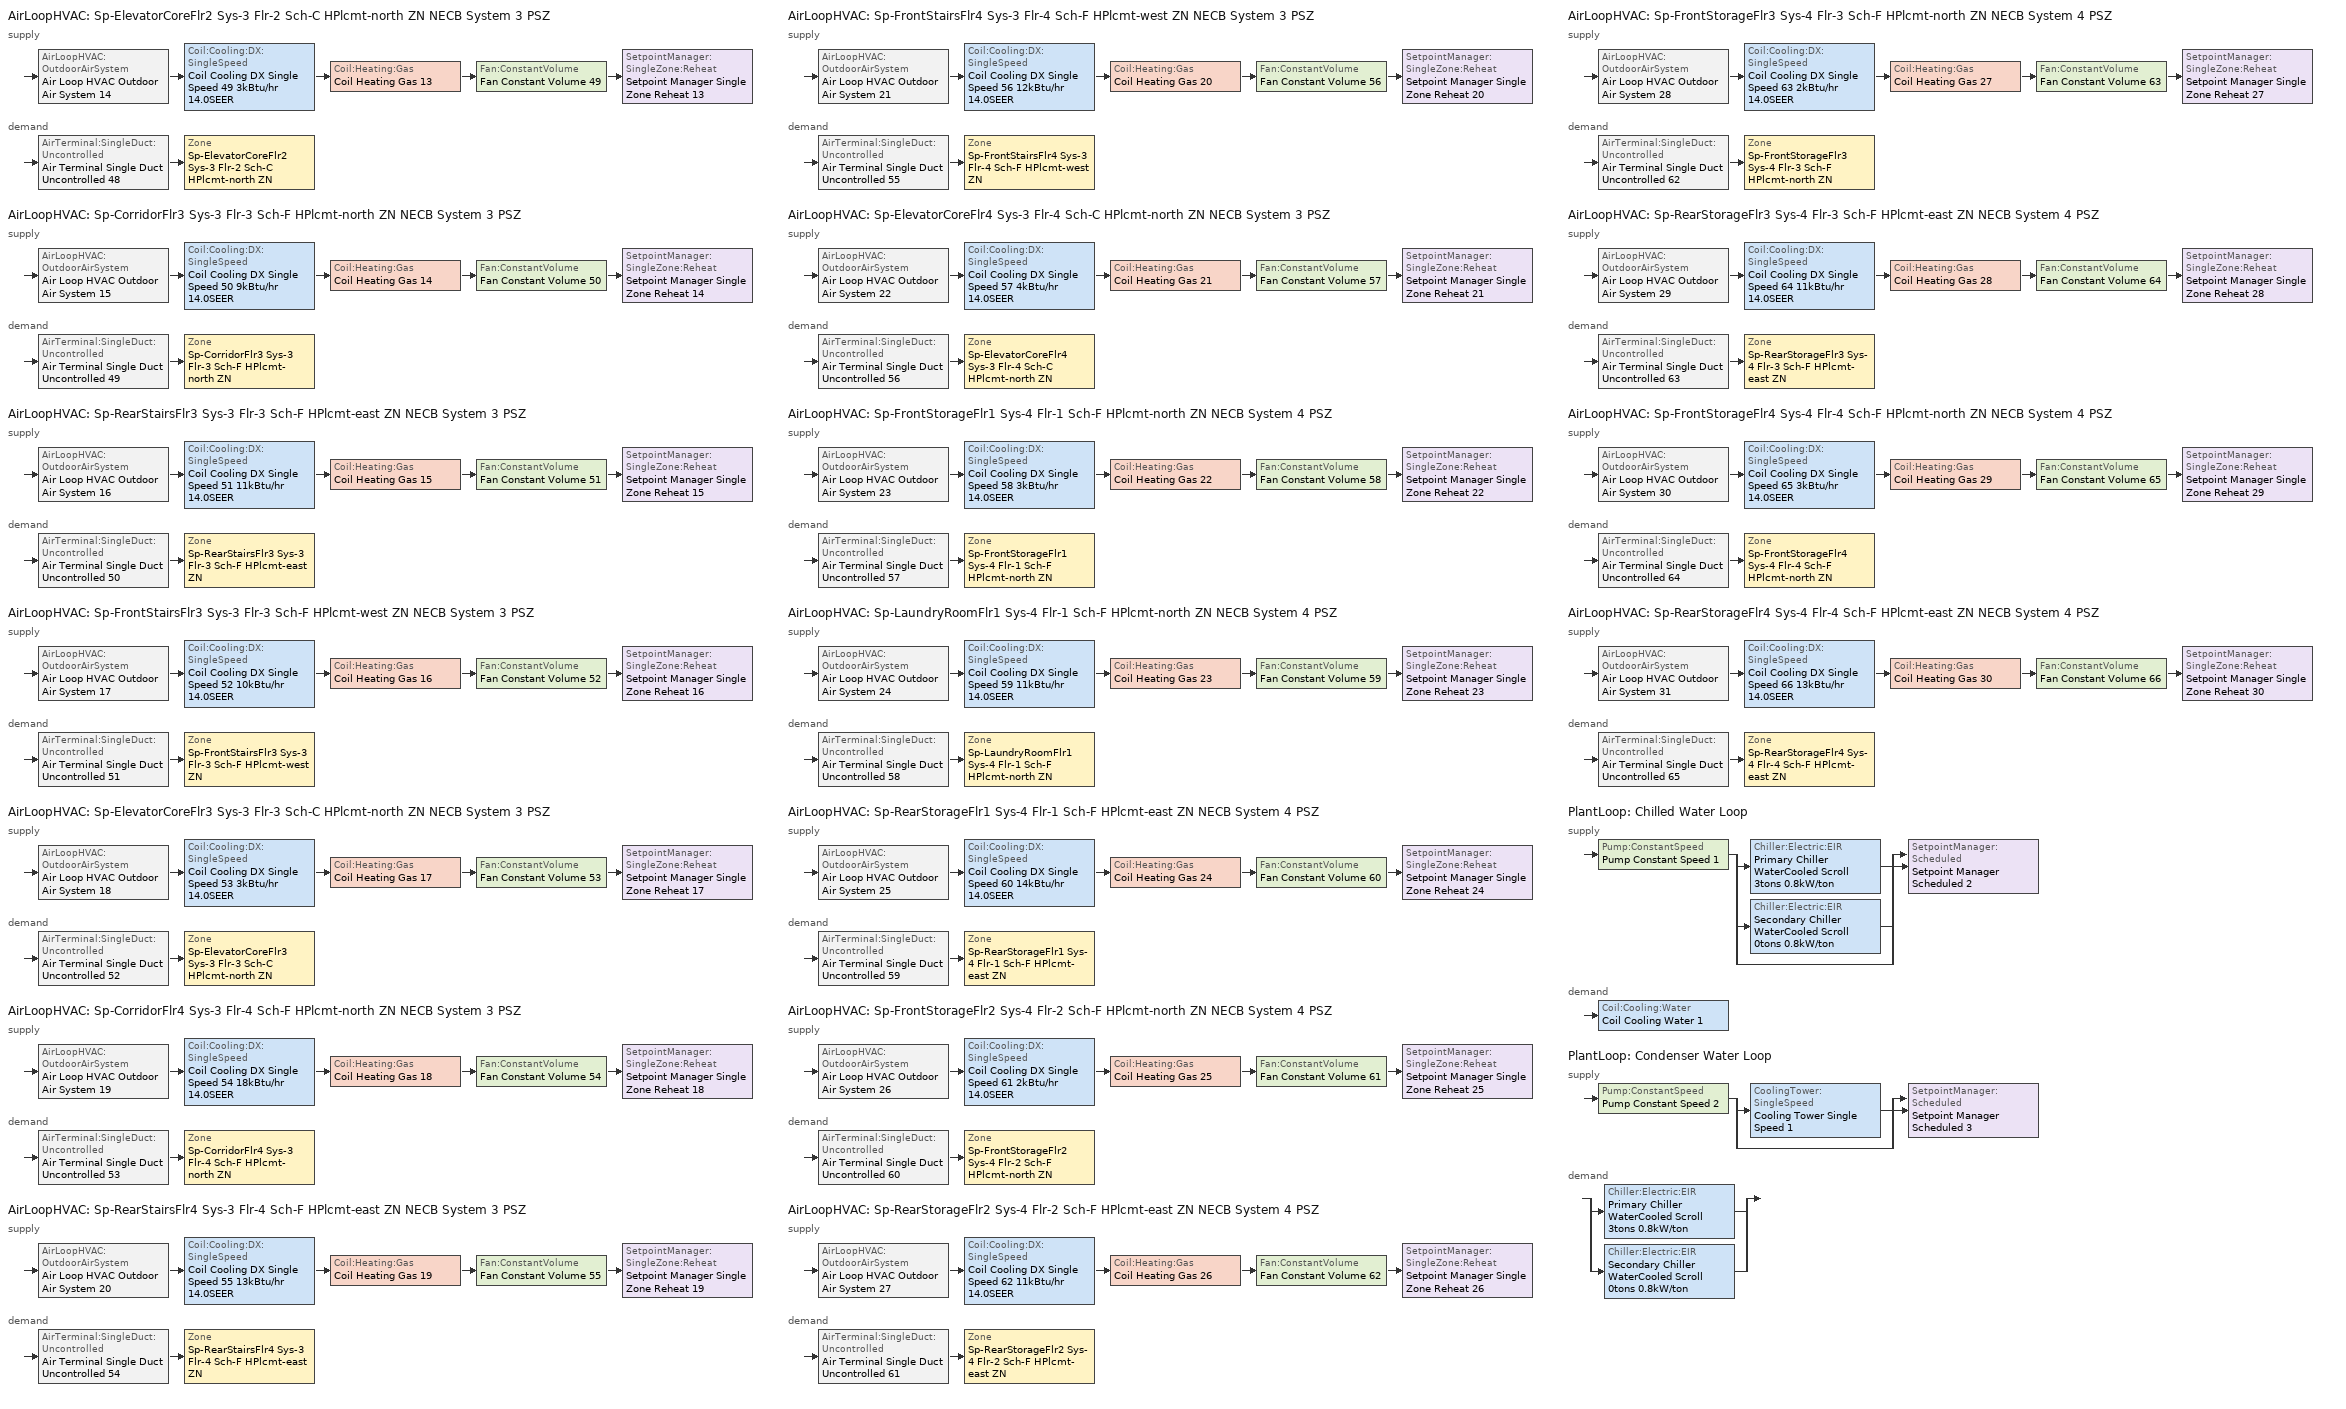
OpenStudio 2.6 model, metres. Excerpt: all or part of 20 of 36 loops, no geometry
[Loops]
AirLoopHVAC 'Sp-ElevatorCoreFlr2 Sys-3 Flr-2 Sch-C HPlcmt-north ZN NECB System 3 PSZ'
 supply: AirLoopHVAC:OutdoorAirSystem 'Air Loop HVAC Outdoor Air System 14' > Coil:Cooling:DX:SingleSpeed 'Coil Cooling DX Single Speed 49 3kBtu/hr 14.0SEER' > Coil:Heating:Gas 'Coil Heating Gas 13' > Fan:ConstantVolume 'Fan Constant Volume 49' > SetpointManager:SingleZone:Reheat 'Setpoint Manager Single Zone Reheat 13'
 demand: AirTerminal:SingleDuct:Uncontrolled 'Air Terminal Single Duct Uncontrolled 48' > Zone 'Sp-ElevatorCoreFlr2 Sys-3 Flr-2 Sch-C HPlcmt-north ZN'
AirLoopHVAC 'Sp-CorridorFlr3 Sys-3 Flr-3 Sch-F HPlcmt-north ZN NECB System 3 PSZ'
 supply: AirLoopHVAC:OutdoorAirSystem 'Air Loop HVAC Outdoor Air System 15' > Coil:Cooling:DX:SingleSpeed 'Coil Cooling DX Single Speed 50 9kBtu/hr 14.0SEER' > Coil:Heating:Gas 'Coil Heating Gas 14' > Fan:ConstantVolume 'Fan Constant Volume 50' > SetpointManager:SingleZone:Reheat 'Setpoint Manager Single Zone Reheat 14'
 demand: AirTerminal:SingleDuct:Uncontrolled 'Air Terminal Single Duct Uncontrolled 49' > Zone 'Sp-CorridorFlr3 Sys-3 Flr-3 Sch-F HPlcmt-north ZN'
AirLoopHVAC 'Sp-RearStairsFlr3 Sys-3 Flr-3 Sch-F HPlcmt-east ZN NECB System 3 PSZ'
 supply: AirLoopHVAC:OutdoorAirSystem 'Air Loop HVAC Outdoor Air System 16' > Coil:Cooling:DX:SingleSpeed 'Coil Cooling DX Single Speed 51 11kBtu/hr 14.0SEER' > Coil:Heating:Gas 'Coil Heating Gas 15' > Fan:ConstantVolume 'Fan Constant Volume 51' > SetpointManager:SingleZone:Reheat 'Setpoint Manager Single Zone Reheat 15'
 demand: AirTerminal:SingleDuct:Uncontrolled 'Air Terminal Single Duct Uncontrolled 50' > Zone 'Sp-RearStairsFlr3 Sys-3 Flr-3 Sch-F HPlcmt-east ZN'
AirLoopHVAC 'Sp-FrontStairsFlr3 Sys-3 Flr-3 Sch-F HPlcmt-west ZN NECB System 3 PSZ'
 supply: AirLoopHVAC:OutdoorAirSystem 'Air Loop HVAC Outdoor Air System 17' > Coil:Cooling:DX:SingleSpeed 'Coil Cooling DX Single Speed 52 10kBtu/hr 14.0SEER' > Coil:Heating:Gas 'Coil Heating Gas 16' > Fan:ConstantVolume 'Fan Constant Volume 52' > SetpointManager:SingleZone:Reheat 'Setpoint Manager Single Zone Reheat 16'
 demand: AirTerminal:SingleDuct:Uncontrolled 'Air Terminal Single Duct Uncontrolled 51' > Zone 'Sp-FrontStairsFlr3 Sys-3 Flr-3 Sch-F HPlcmt-west ZN'
AirLoopHVAC 'Sp-ElevatorCoreFlr3 Sys-3 Flr-3 Sch-C HPlcmt-north ZN NECB System 3 PSZ'
 supply: AirLoopHVAC:OutdoorAirSystem 'Air Loop HVAC Outdoor Air System 18' > Coil:Cooling:DX:SingleSpeed 'Coil Cooling DX Single Speed 53 3kBtu/hr 14.0SEER' > Coil:Heating:Gas 'Coil Heating Gas 17' > Fan:ConstantVolume 'Fan Constant Volume 53' > SetpointManager:SingleZone:Reheat 'Setpoint Manager Single Zone Reheat 17'
 demand: AirTerminal:SingleDuct:Uncontrolled 'Air Terminal Single Duct Uncontrolled 52' > Zone 'Sp-ElevatorCoreFlr3 Sys-3 Flr-3 Sch-C HPlcmt-north ZN'
AirLoopHVAC 'Sp-CorridorFlr4 Sys-3 Flr-4 Sch-F HPlcmt-north ZN NECB System 3 PSZ'
 supply: AirLoopHVAC:OutdoorAirSystem 'Air Loop HVAC Outdoor Air System 19' > Coil:Cooling:DX:SingleSpeed 'Coil Cooling DX Single Speed 54 18kBtu/hr 14.0SEER' > Coil:Heating:Gas 'Coil Heating Gas 18' > Fan:ConstantVolume 'Fan Constant Volume 54' > SetpointManager:SingleZone:Reheat 'Setpoint Manager Single Zone Reheat 18'
 demand: AirTerminal:SingleDuct:Uncontrolled 'Air Terminal Single Duct Uncontrolled 53' > Zone 'Sp-CorridorFlr4 Sys-3 Flr-4 Sch-F HPlcmt-north ZN'
AirLoopHVAC 'Sp-RearStairsFlr4 Sys-3 Flr-4 Sch-F HPlcmt-east ZN NECB System 3 PSZ'
 supply: AirLoopHVAC:OutdoorAirSystem 'Air Loop HVAC Outdoor Air System 20' > Coil:Cooling:DX:SingleSpeed 'Coil Cooling DX Single Speed 55 13kBtu/hr 14.0SEER' > Coil:Heating:Gas 'Coil Heating Gas 19' > Fan:ConstantVolume 'Fan Constant Volume 55' > SetpointManager:SingleZone:Reheat 'Setpoint Manager Single Zone Reheat 19'
 demand: AirTerminal:SingleDuct:Uncontrolled 'Air Terminal Single Duct Uncontrolled 54' > Zone 'Sp-RearStairsFlr4 Sys-3 Flr-4 Sch-F HPlcmt-east ZN'
AirLoopHVAC 'Sp-FrontStairsFlr4 Sys-3 Flr-4 Sch-F HPlcmt-west ZN NECB System 3 PSZ'
 supply: AirLoopHVAC:OutdoorAirSystem 'Air Loop HVAC Outdoor Air System 21' > Coil:Cooling:DX:SingleSpeed 'Coil Cooling DX Single Speed 56 12kBtu/hr 14.0SEER' > Coil:Heating:Gas 'Coil Heating Gas 20' > Fan:ConstantVolume 'Fan Constant Volume 56' > SetpointManager:SingleZone:Reheat 'Setpoint Manager Single Zone Reheat 20'
 demand: AirTerminal:SingleDuct:Uncontrolled 'Air Terminal Single Duct Uncontrolled 55' > Zone 'Sp-FrontStairsFlr4 Sys-3 Flr-4 Sch-F HPlcmt-west ZN'
AirLoopHVAC 'Sp-ElevatorCoreFlr4 Sys-3 Flr-4 Sch-C HPlcmt-north ZN NECB System 3 PSZ'
 supply: AirLoopHVAC:OutdoorAirSystem 'Air Loop HVAC Outdoor Air System 22' > Coil:Cooling:DX:SingleSpeed 'Coil Cooling DX Single Speed 57 4kBtu/hr 14.0SEER' > Coil:Heating:Gas 'Coil Heating Gas 21' > Fan:ConstantVolume 'Fan Constant Volume 57' > SetpointManager:SingleZone:Reheat 'Setpoint Manager Single Zone Reheat 21'
 demand: AirTerminal:SingleDuct:Uncontrolled 'Air Terminal Single Duct Uncontrolled 56' > Zone 'Sp-ElevatorCoreFlr4 Sys-3 Flr-4 Sch-C HPlcmt-north ZN'
AirLoopHVAC 'Sp-FrontStorageFlr1 Sys-4 Flr-1 Sch-F HPlcmt-north ZN NECB System 4 PSZ'
 supply: AirLoopHVAC:OutdoorAirSystem 'Air Loop HVAC Outdoor Air System 23' > Coil:Cooling:DX:SingleSpeed 'Coil Cooling DX Single Speed 58 3kBtu/hr 14.0SEER' > Coil:Heating:Gas 'Coil Heating Gas 22' > Fan:ConstantVolume 'Fan Constant Volume 58' > SetpointManager:SingleZone:Reheat 'Setpoint Manager Single Zone Reheat 22'
 demand: AirTerminal:SingleDuct:Uncontrolled 'Air Terminal Single Duct Uncontrolled 57' > Zone 'Sp-FrontStorageFlr1 Sys-4 Flr-1 Sch-F HPlcmt-north ZN'
AirLoopHVAC 'Sp-LaundryRoomFlr1 Sys-4 Flr-1 Sch-F HPlcmt-north ZN NECB System 4 PSZ'
 supply: AirLoopHVAC:OutdoorAirSystem 'Air Loop HVAC Outdoor Air System 24' > Coil:Cooling:DX:SingleSpeed 'Coil Cooling DX Single Speed 59 11kBtu/hr 14.0SEER' > Coil:Heating:Gas 'Coil Heating Gas 23' > Fan:ConstantVolume 'Fan Constant Volume 59' > SetpointManager:SingleZone:Reheat 'Setpoint Manager Single Zone Reheat 23'
 demand: AirTerminal:SingleDuct:Uncontrolled 'Air Terminal Single Duct Uncontrolled 58' > Zone 'Sp-LaundryRoomFlr1 Sys-4 Flr-1 Sch-F HPlcmt-north ZN'
AirLoopHVAC 'Sp-RearStorageFlr1 Sys-4 Flr-1 Sch-F HPlcmt-east ZN NECB System 4 PSZ'
 supply: AirLoopHVAC:OutdoorAirSystem 'Air Loop HVAC Outdoor Air System 25' > Coil:Cooling:DX:SingleSpeed 'Coil Cooling DX Single Speed 60 14kBtu/hr 14.0SEER' > Coil:Heating:Gas 'Coil Heating Gas 24' > Fan:ConstantVolume 'Fan Constant Volume 60' > SetpointManager:SingleZone:Reheat 'Setpoint Manager Single Zone Reheat 24'
 demand: AirTerminal:SingleDuct:Uncontrolled 'Air Terminal Single Duct Uncontrolled 59' > Zone 'Sp-RearStorageFlr1 Sys-4 Flr-1 Sch-F HPlcmt-east ZN'
AirLoopHVAC 'Sp-FrontStorageFlr2 Sys-4 Flr-2 Sch-F HPlcmt-north ZN NECB System 4 PSZ'
 supply: AirLoopHVAC:OutdoorAirSystem 'Air Loop HVAC Outdoor Air System 26' > Coil:Cooling:DX:SingleSpeed 'Coil Cooling DX Single Speed 61 2kBtu/hr 14.0SEER' > Coil:Heating:Gas 'Coil Heating Gas 25' > Fan:ConstantVolume 'Fan Constant Volume 61' > SetpointManager:SingleZone:Reheat 'Setpoint Manager Single Zone Reheat 25'
 demand: AirTerminal:SingleDuct:Uncontrolled 'Air Terminal Single Duct Uncontrolled 60' > Zone 'Sp-FrontStorageFlr2 Sys-4 Flr-2 Sch-F HPlcmt-north ZN'
AirLoopHVAC 'Sp-RearStorageFlr2 Sys-4 Flr-2 Sch-F HPlcmt-east ZN NECB System 4 PSZ'
 supply: AirLoopHVAC:OutdoorAirSystem 'Air Loop HVAC Outdoor Air System 27' > Coil:Cooling:DX:SingleSpeed 'Coil Cooling DX Single Speed 62 11kBtu/hr 14.0SEER' > Coil:Heating:Gas 'Coil Heating Gas 26' > Fan:ConstantVolume 'Fan Constant Volume 62' > SetpointManager:SingleZone:Reheat 'Setpoint Manager Single Zone Reheat 26'
 demand: AirTerminal:SingleDuct:Uncontrolled 'Air Terminal Single Duct Uncontrolled 61' > Zone 'Sp-RearStorageFlr2 Sys-4 Flr-2 Sch-F HPlcmt-east ZN'
AirLoopHVAC 'Sp-FrontStorageFlr3 Sys-4 Flr-3 Sch-F HPlcmt-north ZN NECB System 4 PSZ'
 supply: AirLoopHVAC:OutdoorAirSystem 'Air Loop HVAC Outdoor Air System 28' > Coil:Cooling:DX:SingleSpeed 'Coil Cooling DX Single Speed 63 2kBtu/hr 14.0SEER' > Coil:Heating:Gas 'Coil Heating Gas 27' > Fan:ConstantVolume 'Fan Constant Volume 63' > SetpointManager:SingleZone:Reheat 'Setpoint Manager Single Zone Reheat 27'
 demand: AirTerminal:SingleDuct:Uncontrolled 'Air Terminal Single Duct Uncontrolled 62' > Zone 'Sp-FrontStorageFlr3 Sys-4 Flr-3 Sch-F HPlcmt-north ZN'
AirLoopHVAC 'Sp-RearStorageFlr3 Sys-4 Flr-3 Sch-F HPlcmt-east ZN NECB System 4 PSZ'
 supply: AirLoopHVAC:OutdoorAirSystem 'Air Loop HVAC Outdoor Air System 29' > Coil:Cooling:DX:SingleSpeed 'Coil Cooling DX Single Speed 64 11kBtu/hr 14.0SEER' > Coil:Heating:Gas 'Coil Heating Gas 28' > Fan:ConstantVolume 'Fan Constant Volume 64' > SetpointManager:SingleZone:Reheat 'Setpoint Manager Single Zone Reheat 28'
 demand: AirTerminal:SingleDuct:Uncontrolled 'Air Terminal Single Duct Uncontrolled 63' > Zone 'Sp-RearStorageFlr3 Sys-4 Flr-3 Sch-F HPlcmt-east ZN'
AirLoopHVAC 'Sp-FrontStorageFlr4 Sys-4 Flr-4 Sch-F HPlcmt-north ZN NECB System 4 PSZ'
 supply: AirLoopHVAC:OutdoorAirSystem 'Air Loop HVAC Outdoor Air System 30' > Coil:Cooling:DX:SingleSpeed 'Coil Cooling DX Single Speed 65 3kBtu/hr 14.0SEER' > Coil:Heating:Gas 'Coil Heating Gas 29' > Fan:ConstantVolume 'Fan Constant Volume 65' > SetpointManager:SingleZone:Reheat 'Setpoint Manager Single Zone Reheat 29'
 demand: AirTerminal:SingleDuct:Uncontrolled 'Air Terminal Single Duct Uncontrolled 64' > Zone 'Sp-FrontStorageFlr4 Sys-4 Flr-4 Sch-F HPlcmt-north ZN'
AirLoopHVAC 'Sp-RearStorageFlr4 Sys-4 Flr-4 Sch-F HPlcmt-east ZN NECB System 4 PSZ'
 supply: AirLoopHVAC:OutdoorAirSystem 'Air Loop HVAC Outdoor Air System 31' > Coil:Cooling:DX:SingleSpeed 'Coil Cooling DX Single Speed 66 13kBtu/hr 14.0SEER' > Coil:Heating:Gas 'Coil Heating Gas 30' > Fan:ConstantVolume 'Fan Constant Volume 66' > SetpointManager:SingleZone:Reheat 'Setpoint Manager Single Zone Reheat 30'
 demand: AirTerminal:SingleDuct:Uncontrolled 'Air Terminal Single Duct Uncontrolled 65' > Zone 'Sp-RearStorageFlr4 Sys-4 Flr-4 Sch-F HPlcmt-east ZN'
PlantLoop 'Chilled Water Loop'
 supply: Pump:ConstantSpeed 'Pump Constant Speed 1' > split
  | Chiller:Electric:EIR 'Primary Chiller WaterCooled Scroll 3tons 0.8kW/ton'
  | Chiller:Electric:EIR 'Secondary Chiller WaterCooled Scroll 0tons 0.8kW/ton'
  | bypass
  join > SetpointManager:Scheduled 'Setpoint Manager Scheduled 2'
 demand: Coil:Cooling:Water 'Coil Cooling Water 1'
PlantLoop 'Condenser Water Loop'
 supply: Pump:ConstantSpeed 'Pump Constant Speed 2' > split
  | CoolingTower:SingleSpeed 'Cooling Tower Single Speed 1'
  | bypass
  join > SetpointManager:Scheduled 'Setpoint Manager Scheduled 3'
 demand: split
  | Chiller:Electric:EIR 'Primary Chiller WaterCooled Scroll 3tons 0.8kW/ton'
  | Chiller:Electric:EIR 'Secondary Chiller WaterCooled Scroll 0tons 0.8kW/ton'
[Sizing:Zone] Zone Cooling Design Supply Air Temperature Input Method=SupplyAirTemperature; Zone Cooling Design Supply Air Temperature {C}=13; Zone Cooling Design Supply Air Temperature Difference {deltaC}=11.11; Zone Heating Design Supply Air Temperature Input Method=SupplyAirTemperature; Zone Heating Design Supply Air Temperature {C}=43; Zone Heating Design Supply Air Temperature Difference {deltaC}=11.11; Zone Cooling Design Supply Air Humidity Ratio {kg-H2O/kg-air}=0.0085; Zone Heating Design Supply Air Humidity Ratio {kg-H2O/kg-air}=0.008; Zone Heating Sizing Factor=1.3; Zone Cooling Sizing Factor=1.1; Cooling Design Air Flow Method=DesignDay; Heating Design Air Flow Method=DesignDay; Account for Dedicated Outdoor Air System=No; Dedicated Outdoor Air System Control Strategy=NeutralSupplyAir; Dedicated Outdoor Air Low Setpoint Temperature for Design {C}=autosize; Dedicated Outdoor Air High Setpoint Temperature for Design {C}=autosize
Sp-ElevatorCoreFlr2 Sys-3 Flr-2 Sch-C HPlcmt-north ZN; Sp-CorridorFlr3 Sys-3 Flr-3 Sch-F HPlcmt-north ZN; Sp-RearStairsFlr3 Sys-3 Flr-3 Sch-F HPlcmt-east ZN; Sp-FrontStairsFlr3 Sys-3 Flr-3 Sch-F HPlcmt-west ZN; Sp-ElevatorCoreFlr3 Sys-3 Flr-3 Sch-C HPlcmt-north ZN; Sp-CorridorFlr4 Sys-3 Flr-4 Sch-F HPlcmt-north ZN; Sp-RearStairsFlr4 Sys-3 Flr-4 Sch-F HPlcmt-east ZN; Sp-FrontStairsFlr4 Sys-3 Flr-4 Sch-F HPlcmt-west ZN; Sp-ElevatorCoreFlr4 Sys-3 Flr-4 Sch-C HPlcmt-north ZN; Sp-FrontStorageFlr1 Sys-4 Flr-1 Sch-F HPlcmt-north ZN; Sp-LaundryRoomFlr1 Sys-4 Flr-1 Sch-F HPlcmt-north ZN; Sp-RearStorageFlr1 Sys-4 Flr-1 Sch-F HPlcmt-east ZN; Sp-FrontStorageFlr2 Sys-4 Flr-2 Sch-F HPlcmt-north ZN; Sp-RearStorageFlr2 Sys-4 Flr-2 Sch-F HPlcmt-east ZN; Sp-FrontStorageFlr3 Sys-4 Flr-3 Sch-F HPlcmt-north ZN; Sp-RearStorageFlr3 Sys-4 Flr-3 Sch-F HPlcmt-east ZN; Sp-FrontStorageFlr4 Sys-4 Flr-4 Sch-F HPlcmt-north ZN; Sp-RearStorageFlr4 Sys-4 Flr-4 Sch-F HPlcmt-east ZN
[Zone equipment]
Sp-ElevatorCoreFlr2 Sys-3 Flr-2 Sch-C HPlcmt-north ZN: Air Terminal Single Duct Uncontrolled 48, Zone HVAC Baseboard Convective Water 48
Sp-CorridorFlr3 Sys-3 Flr-3 Sch-F HPlcmt-north ZN: Air Terminal Single Duct Uncontrolled 49, Zone HVAC Baseboard Convective Water 49
Sp-RearStairsFlr3 Sys-3 Flr-3 Sch-F HPlcmt-east ZN: Air Terminal Single Duct Uncontrolled 50, Zone HVAC Baseboard Convective Water 50
Sp-FrontStairsFlr3 Sys-3 Flr-3 Sch-F HPlcmt-west ZN: Air Terminal Single Duct Uncontrolled 51, Zone HVAC Baseboard Convective Water 51
Sp-ElevatorCoreFlr3 Sys-3 Flr-3 Sch-C HPlcmt-north ZN: Air Terminal Single Duct Uncontrolled 52, Zone HVAC Baseboard Convective Water 52
Sp-CorridorFlr4 Sys-3 Flr-4 Sch-F HPlcmt-north ZN: Air Terminal Single Duct Uncontrolled 53, Zone HVAC Baseboard Convective Water 53
Sp-RearStairsFlr4 Sys-3 Flr-4 Sch-F HPlcmt-east ZN: Air Terminal Single Duct Uncontrolled 54, Zone HVAC Baseboard Convective Water 54
Sp-FrontStairsFlr4 Sys-3 Flr-4 Sch-F HPlcmt-west ZN: Air Terminal Single Duct Uncontrolled 55, Zone HVAC Baseboard Convective Water 55
Sp-ElevatorCoreFlr4 Sys-3 Flr-4 Sch-C HPlcmt-north ZN: Air Terminal Single Duct Uncontrolled 56, Zone HVAC Baseboard Convective Water 56
Sp-FrontStorageFlr1 Sys-4 Flr-1 Sch-F HPlcmt-north ZN: Air Terminal Single Duct Uncontrolled 57, Zone HVAC Baseboard Convective Water 57
Sp-LaundryRoomFlr1 Sys-4 Flr-1 Sch-F HPlcmt-north ZN: Air Terminal Single Duct Uncontrolled 58, Zone HVAC Baseboard Convective Water 58
Sp-RearStorageFlr1 Sys-4 Flr-1 Sch-F HPlcmt-east ZN: Air Terminal Single Duct Uncontrolled 59, Zone HVAC Baseboard Convective Water 59
Sp-FrontStorageFlr2 Sys-4 Flr-2 Sch-F HPlcmt-north ZN: Air Terminal Single Duct Uncontrolled 60, Zone HVAC Baseboard Convective Water 60
Sp-RearStorageFlr2 Sys-4 Flr-2 Sch-F HPlcmt-east ZN: Air Terminal Single Duct Uncontrolled 61, Zone HVAC Baseboard Convective Water 61
Sp-FrontStorageFlr3 Sys-4 Flr-3 Sch-F HPlcmt-north ZN: Air Terminal Single Duct Uncontrolled 62, Zone HVAC Baseboard Convective Water 62
Sp-RearStorageFlr3 Sys-4 Flr-3 Sch-F HPlcmt-east ZN: Air Terminal Single Duct Uncontrolled 63, Zone HVAC Baseboard Convective Water 63
Sp-FrontStorageFlr4 Sys-4 Flr-4 Sch-F HPlcmt-north ZN: Air Terminal Single Duct Uncontrolled 64, Zone HVAC Baseboard Convective Water 64
Sp-RearStorageFlr4 Sys-4 Flr-4 Sch-F HPlcmt-east ZN: Air Terminal Single Duct Uncontrolled 65, Zone HVAC Baseboard Convective Water 65
[PlantLoop] Glycol Concentration=0; Plant Loop Volume {m3}=Autocalculate; Load Distribution Scheme=Optimal
Chilled Water Loop; Condenser Water Loop
[Sizing:Plant] Loop Design Temperature Difference {deltaC}=6; Sizing Option=NonCoincident; Zone Timesteps in Averaging Window=1; Coincident Sizing Factor Mode=None
Name | Loop Type | Design Loop Exit Temperature {C}
Chilled Water Loop | Cooling | 7
Condenser Water Loop | Condenser | 29
[AirLoopHVAC] Availability Schedule=Always On Discrete; Design Supply Air Flow Rate {m3/s}=AutoSize
Sp-ElevatorCoreFlr2 Sys-3 Flr-2 Sch-C HPlcmt-north ZN NECB System 3 PSZ; Sp-CorridorFlr3 Sys-3 Flr-3 Sch-F HPlcmt-north ZN NECB System 3 PSZ; Sp-RearStairsFlr3 Sys-3 Flr-3 Sch-F HPlcmt-east ZN NECB System 3 PSZ; Sp-FrontStairsFlr3 Sys-3 Flr-3 Sch-F HPlcmt-west ZN NECB System 3 PSZ; Sp-ElevatorCoreFlr3 Sys-3 Flr-3 Sch-C HPlcmt-north ZN NECB System 3 PSZ; Sp-CorridorFlr4 Sys-3 Flr-4 Sch-F HPlcmt-north ZN NECB System 3 PSZ; Sp-RearStairsFlr4 Sys-3 Flr-4 Sch-F HPlcmt-east ZN NECB System 3 PSZ; Sp-FrontStairsFlr4 Sys-3 Flr-4 Sch-F HPlcmt-west ZN NECB System 3 PSZ; Sp-ElevatorCoreFlr4 Sys-3 Flr-4 Sch-C HPlcmt-north ZN NECB System 3 PSZ; Sp-FrontStorageFlr1 Sys-4 Flr-1 Sch-F HPlcmt-north ZN NECB System 4 PSZ; Sp-LaundryRoomFlr1 Sys-4 Flr-1 Sch-F HPlcmt-north ZN NECB System 4 PSZ; Sp-RearStorageFlr1 Sys-4 Flr-1 Sch-F HPlcmt-east ZN NECB System 4 PSZ; Sp-FrontStorageFlr2 Sys-4 Flr-2 Sch-F HPlcmt-north ZN NECB System 4 PSZ; Sp-RearStorageFlr2 Sys-4 Flr-2 Sch-F HPlcmt-east ZN NECB System 4 PSZ; Sp-FrontStorageFlr3 Sys-4 Flr-3 Sch-F HPlcmt-north ZN NECB System 4 PSZ; Sp-RearStorageFlr3 Sys-4 Flr-3 Sch-F HPlcmt-east ZN NECB System 4 PSZ; Sp-FrontStorageFlr4 Sys-4 Flr-4 Sch-F HPlcmt-north ZN NECB System 4 PSZ; Sp-RearStorageFlr4 Sys-4 Flr-4 Sch-F HPlcmt-east ZN NECB System 4 PSZ
[Sizing:System] Type of Load to Size On=Sensible; Design Outdoor Air Flow Rate {m3/s}=Autosize; Minimum System Air Flow Ratio=1; Preheat Design Temperature {C}=7; Preheat Design Humidity Ratio {kg-H2O/kg-Air}=0.008; Precool Design Temperature {C}=13; Precool Design Humidity Ratio {kg-H2O/kg-Air}=0.008; Central Cooling Design Supply Air Temperature {C}=13; Central Heating Design Supply Air Temperature {C}=43; Sizing Option=NonCoincident; 100% Outdoor Air in Cooling=No; 100% Outdoor Air in Heating=No; Central Cooling Design Supply Air Humidity Ratio {kg-H2O/kg-Air}=0.0085; Central Heating Design Supply Air Humidity Ratio {kg-H2O/kg-Air}=0.008; Cooling Design Air Flow Method=DesignDay; Cooling Design Air Flow Rate {m3/s}=0; Heating Design Air Flow Method=DesignDay; Heating Design Air Flow Rate {m3/s}=0; System Outdoor Air Method=ZoneSum; Zone Maximum Outdoor Air Fraction=1; Cooling Supply Air Flow Rate Per Floor Area {m3/s-m2}=0.00996765; Cooling Fraction of Autosized Cooling Supply Air Flow Rate=1; Cooling Supply Air Flow Rate Per Unit Cooling Capacity {m3/s-W}=3.94755e-05; Heating Supply Air Flow Rate Per Floor Area {m3/s-m2}=0.00996765; Heating Fraction of Autosized Heating Supply Air Flow Rate=1; Heating Fraction of Autosized Cooling Supply Air Flow Rate=1; Heating Supply Air Flow Rate Per Unit Heating Capacity {m3/s-W}=3.15882e-05; Cooling Design Capacity Method=CoolingDesignCapacity; Cooling Design Capacity {W}=autosize; Cooling Design Capacity Per Floor Area {W/m2}=234.7; Fraction of Autosized Cooling Design Capacity=1; Heating Design Capacity Method=HeatingDesignCapacity; Heating Design Capacity {W}=autosize; Heating Design Capacity Per Floor Area {W/m2}=157; Fraction of Autosized Heating Design Capacity=1; Central Cooling Capacity Control Method=OnOff
Sp-ElevatorCoreFlr2 Sys-3 Flr-2 Sch-C HPlcmt-north ZN NECB System 3 PSZ; Sp-CorridorFlr3 Sys-3 Flr-3 Sch-F HPlcmt-north ZN NECB System 3 PSZ; Sp-RearStairsFlr3 Sys-3 Flr-3 Sch-F HPlcmt-east ZN NECB System 3 PSZ; Sp-FrontStairsFlr3 Sys-3 Flr-3 Sch-F HPlcmt-west ZN NECB System 3 PSZ; Sp-ElevatorCoreFlr3 Sys-3 Flr-3 Sch-C HPlcmt-north ZN NECB System 3 PSZ; Sp-CorridorFlr4 Sys-3 Flr-4 Sch-F HPlcmt-north ZN NECB System 3 PSZ; Sp-RearStairsFlr4 Sys-3 Flr-4 Sch-F HPlcmt-east ZN NECB System 3 PSZ; Sp-FrontStairsFlr4 Sys-3 Flr-4 Sch-F HPlcmt-west ZN NECB System 3 PSZ; Sp-ElevatorCoreFlr4 Sys-3 Flr-4 Sch-C HPlcmt-north ZN NECB System 3 PSZ; Sp-FrontStorageFlr1 Sys-4 Flr-1 Sch-F HPlcmt-north ZN NECB System 4 PSZ; Sp-LaundryRoomFlr1 Sys-4 Flr-1 Sch-F HPlcmt-north ZN NECB System 4 PSZ; Sp-RearStorageFlr1 Sys-4 Flr-1 Sch-F HPlcmt-east ZN NECB System 4 PSZ; Sp-FrontStorageFlr2 Sys-4 Flr-2 Sch-F HPlcmt-north ZN NECB System 4 PSZ; Sp-RearStorageFlr2 Sys-4 Flr-2 Sch-F HPlcmt-east ZN NECB System 4 PSZ; Sp-FrontStorageFlr3 Sys-4 Flr-3 Sch-F HPlcmt-north ZN NECB System 4 PSZ; Sp-RearStorageFlr3 Sys-4 Flr-3 Sch-F HPlcmt-east ZN NECB System 4 PSZ; Sp-FrontStorageFlr4 Sys-4 Flr-4 Sch-F HPlcmt-north ZN NECB System 4 PSZ; Sp-RearStorageFlr4 Sys-4 Flr-4 Sch-F HPlcmt-east ZN NECB System 4 PSZ
[Fan:ConstantVolume] Availability Schedule=Always On Discrete; Fan Efficiency=0.39975; Pressure Rise {Pa}=640; Maximum Flow Rate {m3/s}=AutoSize; Motor Efficiency=0.615
Fan Constant Volume 49; Fan Constant Volume 50; Fan Constant Volume 51; Fan Constant Volume 52; Fan Constant Volume 53; Fan Constant Volume 54; Fan Constant Volume 55; Fan Constant Volume 56; Fan Constant Volume 57; Fan Constant Volume 58; Fan Constant Volume 59; Fan Constant Volume 60; Fan Constant Volume 61; Fan Constant Volume 62; Fan Constant Volume 63; Fan Constant Volume 64; Fan Constant Volume 65; Fan Constant Volume 66
[Coil:Cooling:DX:SingleSpeed] Availability Schedule=Always On Discrete; Rated Total Cooling Capacity {W}=autosize; Rated Sensible Heat Ratio=autosize; Rated COP {W/W}=3.8248; Rated Air Flow Rate {m3/s}=autosize; Rated Evaporator Fan Power Per Volume Flow Rate {W/(m3/s)}=773.3; Total Cooling Capacity Function of Temperature Curve=DXCOOL-NECB2011-REF-CAPFT; Total Cooling Capacity Function of Flow Fraction Curve=DXCOOL-NECB2011-REF-CAPFFLOW; Energy Input Ratio Function of Temperature Curve=DXCOOL-NECB2011-REF-COOLEIRFT; Energy Input Ratio Function of Flow Fraction Curve=DXCOOL-NECB2011-REF-COOLEIRFFLOW; Part Load Fraction Correlation Curve=DXCOOL-NECB2011-REF-COOLPLFFPLR; Condenser Type=AirCooled; Evaporative Condenser Effectiveness=0; Evaporative Condenser Air Flow Rate {m3/s}=Autosize; Evaporative Condenser Pump Rated Power Consumption {W}=Autosize; Crankcase Heater Capacity {W}=0; Maximum Outdoor Dry-Bulb Temperature for Crankcase Heater Operation {C}=0; Basin Heater Capacity {W/K}=0; Basin Heater Setpoint Temperature {C}=10
Coil Cooling DX Single Speed 49 3kBtu/hr 14.0SEER; Coil Cooling DX Single Speed 50 9kBtu/hr 14.0SEER; Coil Cooling DX Single Speed 51 11kBtu/hr 14.0SEER; Coil Cooling DX Single Speed 52 10kBtu/hr 14.0SEER; Coil Cooling DX Single Speed 53 3kBtu/hr 14.0SEER; Coil Cooling DX Single Speed 54 18kBtu/hr 14.0SEER; Coil Cooling DX Single Speed 55 13kBtu/hr 14.0SEER; Coil Cooling DX Single Speed 56 12kBtu/hr 14.0SEER; Coil Cooling DX Single Speed 57 4kBtu/hr 14.0SEER; Coil Cooling DX Single Speed 58 3kBtu/hr 14.0SEER; Coil Cooling DX Single Speed 59 11kBtu/hr 14.0SEER; Coil Cooling DX Single Speed 60 14kBtu/hr 14.0SEER; Coil Cooling DX Single Speed 61 2kBtu/hr 14.0SEER; Coil Cooling DX Single Speed 62 11kBtu/hr 14.0SEER; Coil Cooling DX Single Speed 63 2kBtu/hr 14.0SEER; Coil Cooling DX Single Speed 64 11kBtu/hr 14.0SEER; Coil Cooling DX Single Speed 65 3kBtu/hr 14.0SEER; Coil Cooling DX Single Speed 66 13kBtu/hr 14.0SEER
[Controller:OutdoorAir] Minimum Outdoor Air Flow Rate {m3/s}=autosize; Maximum Outdoor Air Flow Rate {m3/s}=Autosize; Economizer Control Type=NoEconomizer; Economizer Control Action Type=ModulateFlow; Economizer Maximum Limit Dry-Bulb Temperature {C}=28; Economizer Maximum Limit Enthalpy {J/kg}=64000; Economizer Minimum Limit Dry-Bulb Temperature {C}=-100; Lockout Type=NoLockout; Minimum Limit Type=FixedMinimum; Minimum Outdoor Air Schedule=Always On Discrete; High Humidity Control=No; Heat Recovery Bypass Control Type=BypassWhenOAFlowGreaterThanMinimum
Name | Controller Mechanical Ventilation
Controller Outdoor Air 14 | Controller Mechanical Ventilation 14
Controller Outdoor Air 15 | Controller Mechanical Ventilation 15
Controller Outdoor Air 16 | Controller Mechanical Ventilation 16
Controller Outdoor Air 17 | Controller Mechanical Ventilation 17
Controller Outdoor Air 18 | Controller Mechanical Ventilation 18
Controller Outdoor Air 19 | Controller Mechanical Ventilation 19
Controller Outdoor Air 20 | Controller Mechanical Ventilation 20
Controller Outdoor Air 21 | Controller Mechanical Ventilation 21
Controller Outdoor Air 22 | Controller Mechanical Ventilation 22
Controller Outdoor Air 23 | Controller Mechanical Ventilation 23
Controller Outdoor Air 24 | Controller Mechanical Ventilation 24
Controller Outdoor Air 25 | Controller Mechanical Ventilation 25
Controller Outdoor Air 26 | Controller Mechanical Ventilation 26
Controller Outdoor Air 27 | Controller Mechanical Ventilation 27
Controller Outdoor Air 28 | Controller Mechanical Ventilation 28
Controller Outdoor Air 29 | Controller Mechanical Ventilation 29
Controller Outdoor Air 30 | Controller Mechanical Ventilation 30
Controller Outdoor Air 31 | Controller Mechanical Ventilation 31
[Controller:MechanicalVentilation] Availability Schedule=Always On Discrete; System Outdoor Air Method=ZoneSum
Controller Mechanical Ventilation 14; Controller Mechanical Ventilation 15; Controller Mechanical Ventilation 16; Controller Mechanical Ventilation 17; Controller Mechanical Ventilation 18; Controller Mechanical Ventilation 19; Controller Mechanical Ventilation 20; Controller Mechanical Ventilation 21; Controller Mechanical Ventilation 22; Controller Mechanical Ventilation 23; Controller Mechanical Ventilation 24; Controller Mechanical Ventilation 25; Controller Mechanical Ventilation 26; Controller Mechanical Ventilation 27; Controller Mechanical Ventilation 28; Controller Mechanical Ventilation 29; Controller Mechanical Ventilation 30; Controller Mechanical Ventilation 31
[AirLoopHVAC:OutdoorAirSystem]
Name | Controller
Air Loop HVAC Outdoor Air System 14 | Controller Outdoor Air 14
Air Loop HVAC Outdoor Air System 15 | Controller Outdoor Air 15
Air Loop HVAC Outdoor Air System 16 | Controller Outdoor Air 16
Air Loop HVAC Outdoor Air System 17 | Controller Outdoor Air 17
Air Loop HVAC Outdoor Air System 18 | Controller Outdoor Air 18
Air Loop HVAC Outdoor Air System 19 | Controller Outdoor Air 19
Air Loop HVAC Outdoor Air System 20 | Controller Outdoor Air 20
Air Loop HVAC Outdoor Air System 21 | Controller Outdoor Air 21
Air Loop HVAC Outdoor Air System 22 | Controller Outdoor Air 22
Air Loop HVAC Outdoor Air System 23 | Controller Outdoor Air 23
Air Loop HVAC Outdoor Air System 24 | Controller Outdoor Air 24
Air Loop HVAC Outdoor Air System 25 | Controller Outdoor Air 25
Air Loop HVAC Outdoor Air System 26 | Controller Outdoor Air 26
Air Loop HVAC Outdoor Air System 27 | Controller Outdoor Air 27
Air Loop HVAC Outdoor Air System 28 | Controller Outdoor Air 28
Air Loop HVAC Outdoor Air System 29 | Controller Outdoor Air 29
Air Loop HVAC Outdoor Air System 30 | Controller Outdoor Air 30
Air Loop HVAC Outdoor Air System 31 | Controller Outdoor Air 31
[Controller:WaterCoil]
Controller Water Coil 3: Water Coil=Coil Cooling Water 1; Action=Reverse; Minimum Actuated Flow {m3/s}=0
[SetpointManager:Scheduled] Control Variable=Temperature
Name | Schedule
Setpoint Manager Scheduled 2 | CHW Temp
Setpoint Manager Scheduled 3 | CW Temp
[AirTerminal:SingleDuct:Uncontrolled] Availability Schedule=Always On Discrete; Maximum Air Flow Rate {m3/s}=AutoSize
Air Terminal Single Duct Uncontrolled 48; Air Terminal Single Duct Uncontrolled 49; Air Terminal Single Duct Uncontrolled 50; Air Terminal Single Duct Uncontrolled 51; Air Terminal Single Duct Uncontrolled 52; Air Terminal Single Duct Uncontrolled 53; Air Terminal Single Duct Uncontrolled 54; Air Terminal Single Duct Uncontrolled 55; Air Terminal Single Duct Uncontrolled 56; Air Terminal Single Duct Uncontrolled 57; Air Terminal Single Duct Uncontrolled 58; Air Terminal Single Duct Uncontrolled 59; Air Terminal Single Duct Uncontrolled 60; Air Terminal Single Duct Uncontrolled 61; Air Terminal Single Duct Uncontrolled 62; Air Terminal Single Duct Uncontrolled 63; Air Terminal Single Duct Uncontrolled 64; Air Terminal Single Duct Uncontrolled 65
[Coil:Heating:Gas] Availability Schedule=Always On Discrete; Gas Burner Efficiency=0.924; Nominal Capacity {W}=AutoSize; Parasitic Electric Load {W}=0; Part Load Fraction Correlation Curve=FURNACE-EFFPLR-NECB2011; Parasitic Gas Load {W}=0
Coil Heating Gas 13; Coil Heating Gas 14; Coil Heating Gas 15; Coil Heating Gas 16; Coil Heating Gas 17; Coil Heating Gas 18; Coil Heating Gas 19; Coil Heating Gas 20; Coil Heating Gas 21; Coil Heating Gas 22; Coil Heating Gas 23; Coil Heating Gas 24; Coil Heating Gas 25; Coil Heating Gas 26; Coil Heating Gas 27; Coil Heating Gas 28; Coil Heating Gas 29; Coil Heating Gas 30
[SetpointManager:SingleZone:Reheat] Minimum Supply Air Temperature {C}=13; Maximum Supply Air Temperature {C}=43
Name | Control Zone
Setpoint Manager Single Zone Reheat 13 | Sp-ElevatorCoreFlr2 Sys-3 Flr-2 Sch-C HPlcmt-north ZN
Setpoint Manager Single Zone Reheat 14 | Sp-CorridorFlr3 Sys-3 Flr-3 Sch-F HPlcmt-north ZN
Setpoint Manager Single Zone Reheat 15 | Sp-RearStairsFlr3 Sys-3 Flr-3 Sch-F HPlcmt-east ZN
Setpoint Manager Single Zone Reheat 16 | Sp-FrontStairsFlr3 Sys-3 Flr-3 Sch-F HPlcmt-west ZN
Setpoint Manager Single Zone Reheat 17 | Sp-ElevatorCoreFlr3 Sys-3 Flr-3 Sch-C HPlcmt-north ZN
Setpoint Manager Single Zone Reheat 18 | Sp-CorridorFlr4 Sys-3 Flr-4 Sch-F HPlcmt-north ZN
Setpoint Manager Single Zone Reheat 19 | Sp-RearStairsFlr4 Sys-3 Flr-4 Sch-F HPlcmt-east ZN
Setpoint Manager Single Zone Reheat 20 | Sp-FrontStairsFlr4 Sys-3 Flr-4 Sch-F HPlcmt-west ZN
Setpoint Manager Single Zone Reheat 21 | Sp-ElevatorCoreFlr4 Sys-3 Flr-4 Sch-C HPlcmt-north ZN
Setpoint Manager Single Zone Reheat 22 | Sp-FrontStorageFlr1 Sys-4 Flr-1 Sch-F HPlcmt-north ZN
Setpoint Manager Single Zone Reheat 23 | Sp-LaundryRoomFlr1 Sys-4 Flr-1 Sch-F HPlcmt-north ZN
Setpoint Manager Single Zone Reheat 24 | Sp-RearStorageFlr1 Sys-4 Flr-1 Sch-F HPlcmt-east ZN
Setpoint Manager Single Zone Reheat 25 | Sp-FrontStorageFlr2 Sys-4 Flr-2 Sch-F HPlcmt-north ZN
Setpoint Manager Single Zone Reheat 26 | Sp-RearStorageFlr2 Sys-4 Flr-2 Sch-F HPlcmt-east ZN
Setpoint Manager Single Zone Reheat 27 | Sp-FrontStorageFlr3 Sys-4 Flr-3 Sch-F HPlcmt-north ZN
Setpoint Manager Single Zone Reheat 28 | Sp-RearStorageFlr3 Sys-4 Flr-3 Sch-F HPlcmt-east ZN
Setpoint Manager Single Zone Reheat 29 | Sp-FrontStorageFlr4 Sys-4 Flr-4 Sch-F HPlcmt-north ZN
Setpoint Manager Single Zone Reheat 30 | Sp-RearStorageFlr4 Sys-4 Flr-4 Sch-F HPlcmt-east ZN
[Pump:ConstantSpeed] Rated Flow Rate {m3/s}=autosize; Rated Pump Head {Pa}=179352; Rated Power Consumption {W}=autosize; Motor Efficiency=0.855; Fraction of Motor Inefficiencies to Fluid Stream=0; Pump Control Type=Intermittent; Design Power Sizing Method=PowerPerFlowPerPressure; Design Electric Power per Unit Flow Rate {W/(m3/s)}=348701.1
Name | Design Shaft Power per Unit Flow Rate per Unit Head {W-s/m3-Pa}
Pump Constant Speed 1 | 1.67385
Pump Constant Speed 2 | 1.43473
[Chiller:Electric:EIR] Reference COP {W/W}=4.5032; Cooling Capacity Function of Temperature Curve=WaterCooled_Scroll_CAPFT_NECB2011; Electric Input to Cooling Output Ratio Function of Temperature Curve=WaterCooled_Scroll_EIRFT_NECB2011; Electric Input to Cooling Output Ratio Function of Part Load Ratio Curve=WaterCooled_Scroll_EIRFPLR_NECB2011; Minimum Part Load Ratio=0.25; Minimum Unloading Ratio=0.25; Condenser Type=WaterCooled; Chiller Flow Mode=LeavingSetpointModulated; Design Heat Recovery Water Flow Rate {m3/s}=0; Sizing Factor=1; Basin Heater Capacity {W/K}=0; Basin Heater Setpoint Temperature {C}=10
Name | Reference Capacity {W}
Primary Chiller WaterCooled Scroll 3tons 0.8kW/ton | 8921.79
Secondary Chiller WaterCooled Scroll 0tons 0.8kW/ton | 0.001
[CoolingTower:SingleSpeed]
Cooling Tower Single Speed 1: Design Water Flow Rate {m3/s}=autosize; Design Air Flow Rate {m3/s}=autosize; Fan Power at Design Air Flow Rate {W}=141.739; U-Factor Times Area Value at Design Air Flow Rate {W/K}=autosize; Air Flow Rate in Free Convection Regime {m3/s}=autosize; U-Factor Times Area Value at Free Convection Air Flow Rate {W/K}=autosize; Performance Input Method=UFactorTimesAreaAndDesignWaterFlowRate; Free Convection Capacity {W}=0; Basin Heater Capacity {W/K}=0; Evaporation Loss Mode=LossFactor; Evaporation Loss Factor {percent/K}=0.2; Drift Loss Percent {percent}=0.008; Blowdown Calculation Mode=ConcentrationRatio; Blowdown Concentration Ratio=3; Capacity Control=FanCycling; Number of Cells=1; Cell Control=MinimalCell; Cell Minimum  Water Flow Rate Fraction=0.33; Cell Maximum Water Flow Rate Fraction=2.5; Sizing Factor=1; Free Convection Air Flow Rate Sizing Factor=0.1; Free Convection U-Factor Times Area Value Sizing Factor=0.1; Heat Rejection Capacity and Nominal Capacity Sizing Ratio=1.25; Free Convection Nominal Capacity Sizing Factor=0.1; Design Inlet Air Dry-Bulb Temperature {C}=35; Design Inlet Air Wet-Bulb Temperature {C}=24; Design Approach Temperature {deltaC}=5; Design Range Temperature {deltaC}=6
[Coil:Cooling:Water]
Coil Cooling Water 1: Availability Schedule=Always On Discrete
[Schedule:Ruleset]
Name | Default Day Schedule
CHW Temp | Schedule Day 4
CW Temp | Schedule Day 5
[Schedule:Day]
Schedule Day 4; wkdCHW Temp 1; satCHW Temp 1; sunCHW Temp 1: 1, 0, 7, 2, 0, 7, 3, 0, 7, 4, 0, 7, 5, 0, 7, 6, 0, 7, 7, 0, 7, 8, 0, 7, 9, 0, 7, 10, 0, 7, 11, 0, 7, 12, 0, 7, 13, 0, 7, 14, 0, 7, 15, 0, 7, 16, 0, 7, 17, 0, 7, 18, 0, 7, 19, 0, 7, 20, 0, 7, 21, 0, 7, 22, 0, 7, 23, 0, 7, 24, 0, 7
Schedule Day 5; wkdCW Temp 1; satCW Temp 1; sunCW Temp 1: 1, 0, 29, 2, 0, 29, 3, 0, 29, 4, 0, 29, 5, 0, 29, 6, 0, 29, 7, 0, 29, 8, 0, 29, 9, 0, 29, 10, 0, 29, 11, 0, 29, 12, 0, 29, 13, 0, 29, 14, 0, 29, 15, 0, 29, 16, 0, 29, 17, 0, 29, 18, 0, 29, 19, 0, 29, 20, 0, 29, 21, 0, 29, 22, 0, 29, 23, 0, 29, 24, 0, 29
[Schedule:Rule] Date Specification Type=DateRange; Start Month=1; Start Day=1; End Month=12; End Day=31
Name | Schedule Ruleset | Rule Order | Day Schedule | Apply Sunday | Apply Monday | Apply Tuesday | Apply Wednesday | Apply Thursday | Apply Friday | Apply Saturday
wkdCHW Temp rule | CHW Temp | 2 | wkdCHW Temp 1 | No | Yes | Yes | Yes | Yes | Yes | No
satCHW Temprule | CHW Temp | 1 | satCHW Temp 1 | No | No | No | No | No | No | Yes
sunCHW Temprule | CHW Temp | 0 | sunCHW Temp 1 | Yes | No | No | No | No | No | No
wkdCW Temp rule | CW Temp | 2 | wkdCW Temp 1 | No | Yes | Yes | Yes | Yes | Yes | No
satCW Temprule | CW Temp | 1 | satCW Temp 1 | No | No | No | No | No | No | Yes
sunCW Temprule | CW Temp | 0 | sunCW Temp 1 | Yes | No | No | No | No | No | No
[Schedule:Constant]
Always On Discrete: Value=1
[Curve:Biquadratic] Minimum Value of y=24
Name | Coefficient1 Constant | Coefficient2 x | Coefficient3 x**2 | Coefficient4 y | Coefficient5 y**2 | Coefficient6 x*y | Minimum Value of x | Maximum Value of x | Maximum Value of y
DXCOOL-NECB2011-REF-CAPFT | 0.867905 | 0.0142459 | 0.00055436 | -0.0075575 | 3.3e-05 | -0.0001918 | 13 | 24 | 46
DXCOOL-NECB2011-REF-COOLEIRFT | 0.116936 | 0.0284933 | -0.0004112 | 0.0214108 | 0.00016103 | -0.0006791 | 13 | 24 | 46
WaterCooled_Scroll_CAPFT_NECB2011 | 0.94418 | 0.0337102 | 9.75564e-05 | -0.00322114 | -4.91832e-05 | -0.000177584 | 5 | 10 | 35
WaterCooled_Scroll_EIRFT_NECB2011 | 0.727393 | -0.0118922 | 0.000541177 | 0.00187934 | 0.000473461 | -0.000711472 | 5 | 10 | 35
[Curve:Quadratic] Minimum Value of x=0; Maximum Value of x=1
Name | Coefficient1 Constant | Coefficient2 x | Coefficient3 x**2
DXCOOL-NECB2011-REF-CAPFFLOW; DXCOOL-NECB2011-REF-COOLEIRFFLOW | 1 | 0 | 0
WaterCooled_Scroll_EIRFPLR_NECB2011 | 0.04412 | 0.640367 | 0.319555
[Curve:Cubic] Maximum Value of x=1
Name | Coefficient1 Constant | Coefficient2 x | Coefficient3 x**2 | Coefficient4 x**3 | Minimum Value of x
DXCOOL-NECB2011-REF-COOLPLFFPLR | 0.0277 | 4.9151 | -8.184 | 4.2702 | 0.7
FURNACE-EFFPLR-NECB2011 | 0.7277 | 1.0667 | -1.5174 | 0.7282 | 0
